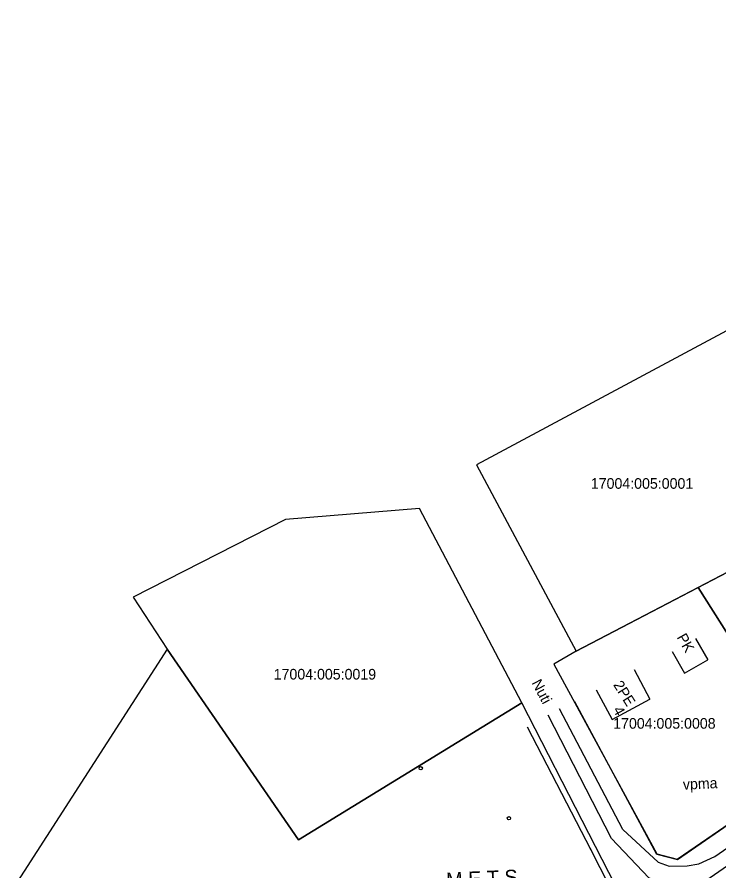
# Model space of a CAD drawing. Extents: x 641765 to 644424, y 6454656 to 6458238.
# Drawn here: x 643290.2 to 643422.7, y 6457615.3 to 6457776.4 of the extents above; entities that cross this region are included whole.
import ezdxf

# ---------------------------------------------------------------- set-up
doc = ezdxf.new("R2010")
doc.units = 0
for name, color, linetype in [('1', 7, 'Continuous'), ('10', 7, 'Continuous'), ('28', 7, 'Continuous'), ('30', 7, 'Continuous'), ('40', 7, 'Continuous'), ('41', 7, 'Continuous'), ('54_KRUNDI_NURK', 7, 'Continuous'), ('57', 7, 'Continuous'), ('58', 7, 'Continuous')]:
    doc.layers.add(name, color=color, linetype=linetype)

# ---------------------------------------------------------------- blocks, each defined once
blk = doc.blocks.new('VMETS1')
at = {"layer": '10'}
blk.add_circle((0, 0), 0.311, dxfattribs=at)

msp = doc.modelspace()

# ---------------------------------------------------------------- linework, layer by layer
at = {"layer": '1'}
for p, q in [((643418.247, 6457659.192), (643420.569, 6457655.124)), ((643413.85, 6457656.682), (643416.172, 6457652.614)), ((643416.172, 6457652.614), (643420.569, 6457655.124)), ((643406.661, 6457653.317), (643409.664, 6457647.697)), ((643399.514, 6457649.498), (643402.518, 6457643.877)), ((643402.518, 6457643.877), (643409.664, 6457647.697))]:
    msp.add_line(p, q, dxfattribs=at)
at = {"layer": '28'}
msp.add_lwpolyline([(643465.607, 6457666.602), (643471.199, 6457656.286), (643414.873, 6457617.365), (643410.986, 6457618.374), (643395.463, 6457647.201)], dxfattribs=at)
at = {"layer": '30'}
for p, q in [((643402.391, 6457621.436), (643390.445, 6457644.7)), ((643404.551, 6457623.117), (643392.612, 6457645.907))]:
    msp.add_line(p, q, dxfattribs=at)
for points in [[(643708.35, 6457776.434), (643692.323, 6457769.164), (643650.631, 6457749.877), (643637.897, 6457743.509), (643609.477, 6457730.217), (643596.204, 6457724.359), (643572.07, 6457712.438), (643557.057, 6457704.336), (643527.138, 6457686.401), (643500.112, 6457669.491), (643482.184, 6457656.96), (643443.626, 6457629.62), (643419.209, 6457612.709), (643415.236, 6457612.066), (643411.906, 6457612.641), (643409.465, 6457613.99), (643402.391, 6457621.436), (643402.391, 6457621.436)], [(643404.551, 6457623.117), (643411.233, 6457616.941), (643413.279, 6457616.166), (643416.674, 6457616.248), (643418.898, 6457616.66), (643421.887, 6457618.007), (643441.801, 6457631.819), (643472.515, 6457653.918)]]:
    msp.add_lwpolyline(points, dxfattribs=at)
at = {"layer": '40'}
for points in [[(643429.42, 6457720.08), (643376.9, 6457691.94), (643395.71, 6457656.75), (643447.23, 6457683.61), (643429.42, 6457720.08)], [(643418.79, 6457668.78), (643440.22, 6457634.92), (643471.1, 6457656.4), (643454.22, 6457687.16), (643447.23, 6457683.61), (643418.79, 6457668.78)], [(643385.48, 6457646.99), (643366.12, 6457683.67), (643340.82, 6457681.61), (643312.08, 6457666.99), (643318.51, 6457657.17), (643343.29, 6457621.16), (643385.48, 6457646.99)], [(643410.93, 6457618.55), (643414.83, 6457617.49), (643440.22, 6457634.92), (643418.79, 6457668.78), (643395.71, 6457656.75), (643391.49, 6457654.33), (643410.93, 6457618.55)], [(643264.4, 6457552.5), (643246.5, 6457522), (643266.11, 6457488.77), (643410.76, 6457597.72), (643385.48, 6457646.99), (643343.29, 6457621.16), (643318.51, 6457657.17), (643280.05, 6457597.56), (643255.72, 6457557.78), (643264.4, 6457552.5)]]:
    msp.add_lwpolyline(points, dxfattribs=at)
at = {"layer": '41'}
msp.add_line((643398.561, 6457619.223), (643386.519, 6457642.442), dxfattribs=at)
msp.add_lwpolyline([(643398.341, 6457619.653), (643402.118, 6457612.244), (643402.398, 6457609.088), (643401.115, 6457606.963), (643391.352, 6457597.158), (643384.779, 6457585.934), (643365.851, 6457571.446), (643353.372, 6457557.661), (643357.145, 6457550.066), (643355.736, 6457547.661), (643307.561, 6457507.69), (643288.786, 6457495.966), (643286.165, 6457495.986), (643284.747, 6457496.887), (643279.061, 6457503.796), (643276.948, 6457504.804), (643275.046, 6457504.168), (643250.291, 6457483.532), (643215.874, 6457458.406), (643171.182, 6457421.649), (643128.979, 6457381.638), (643082.569, 6457348.355), (643080.908, 6457346.889)], dxfattribs=at)
at = {"layer": '54_KRUNDI_NURK'}
for p, q in [((643318.5, 6457657.166), (643318.5, 6457657.166)), ((643385.466, 6457646.993), (643385.466, 6457646.993)), ((643343.273, 6457621.162), (643343.273, 6457621.162))]:
    msp.add_line(p, q, dxfattribs=at)

# ---------------------------------------------------------------- block references
at = {"layer": '10', "rotation": 2.56399}
for p in [(643366.4, 6457634.69), (643383.03, 6457625.23)]:
    msp.add_blockref('VMETS1', p, dxfattribs=at)

# ---------------------------------------------------------------- texts
at = {"layer": '1'}
msp.add_text('4', height=2, rotation=298.85126, dxfattribs=at).set_placement((643402.61, 6457645.71))
at = {"layer": '40'}
for s, p in [('17004:005:0001', (643398.5, 6457687.42)), ('17004:005:0019', (643338.62, 6457651.42)), ('17004:005:0008', (643402.72, 6457642.14))]:
    msp.add_text(s, height=1.99998, dxfattribs=at).set_placement(p)
at = {"layer": '57'}
for s, height, rotation, p in [('PK', 2, 299.14384, (643414.68, 6457659.42)), ('2PE', 2, 302.21827, (643402.66, 6457650.43)), ('vpma', 2, 2.56399, (643415.92, 6457630.63)), ('M E T S', 2.8, 2.56399, (643371.25, 6457612.17))]:
    msp.add_text(s, height=height, rotation=rotation, dxfattribs=at).set_placement(p)
at = {"layer": '58'}
msp.add_text('Nuti', height=2, rotation=297.844, dxfattribs=at).set_placement((643387.26, 6457650.8))

doc.saveas('drawing.dxf')
